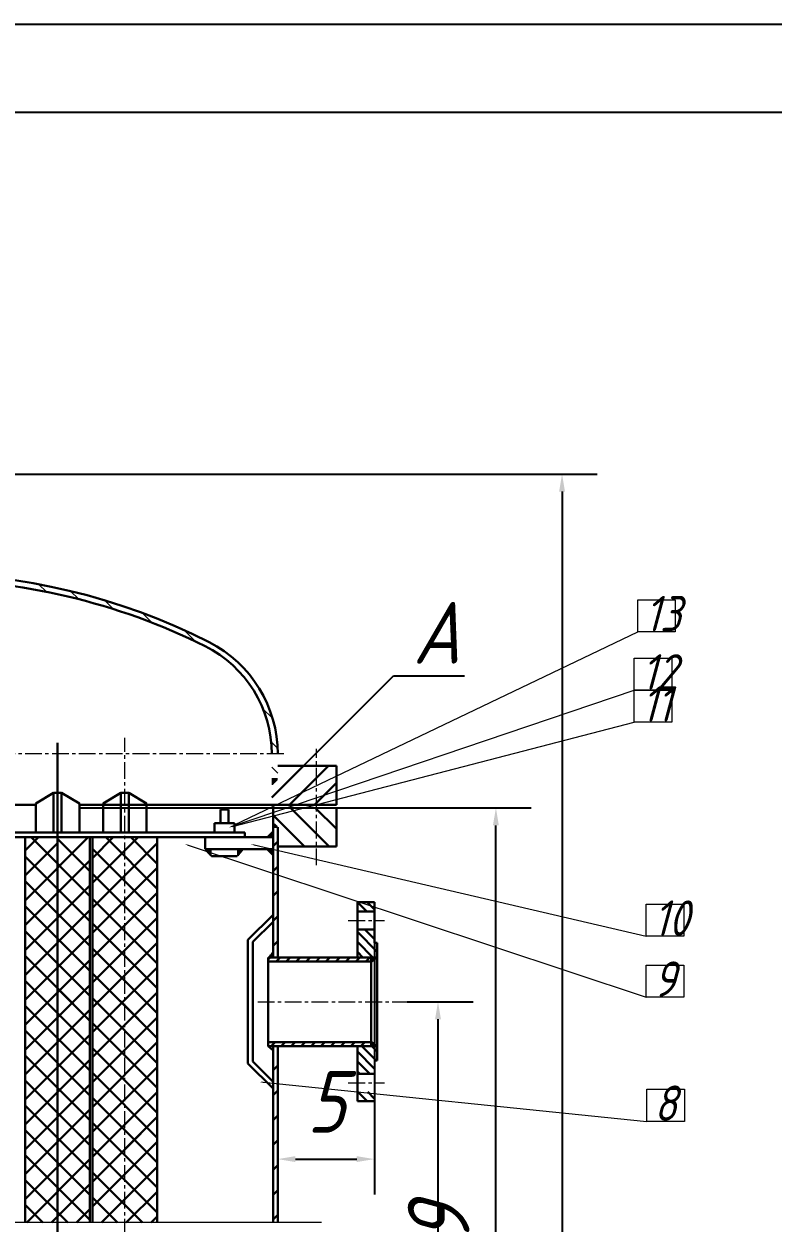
# Model space of a CAD drawing. Header units: millimetres. Extents: x -186 to 111, y -320 to -110.
# Drawn here: x -104.8 to -62.3, y -178.1 to -110 of the extents above; entities that cross this region are included whole.
import ezdxf
from ezdxf import colors
from ezdxf.entities.mleader import LeaderData, LeaderLine
from ezdxf.math import Vec2, Vec3

# ---------------------------------------------------------------- set-up
doc = ezdxf.new("R2010")
doc.units = ezdxf.units.MM
doc.linetypes.add('CENTER', pattern=[50.8, 31.75, -6.35, 6.35, -6.35])
for name, color, linetype, lineweight in [('中心线', 1, 'CENTER', 15), ('构筑物', 2, 'Continuous', 30), ('标注线', 3, 'Continuous', 15), ('细实线', 151, 'Continuous', 15), ('设备', 130, 'Continuous', 30)]:
    doc.layers.add(name, color=color, linetype=linetype, lineweight=lineweight)
doc.styles.get("Standard").update_dxf_attribs({"font": 'arial.ttf'})
doc.styles.add('工程字', font='gbeitc.shx', dxfattribs={"height": 1.7, "bigfont": 'gbcbig.shx'})
doc.styles.add('机械', font='gbeitc.shx', dxfattribs={"bigfont": 'gbcbig.shx'})
doc.dimstyles.new('机械标注', dxfattribs={"dimtxt": 3.5, "dimasz": 3, "dimexe": 2, "dimexo": 0, "dimgap": 1.5, "dimtad": 1, "dimdec": 0, "dimdsep": 46, "dimtxsty": '工程字', "dimcen": 2.5, "dimadec": 0, "dimazin": 0, "dimtfac": 1, "dimtdec": 0, "dimtmove": 0, "dimatfit": 3, "dimfxl": 1, "dimarcsym": 0})

# ---------------------------------------------------------------- blocks, each defined once
blk = doc.blocks.new('*D280')
at = {"layer": 'Defpoints', "color": 0, "transparency": 16777216}
for p in [(-130.627, -156.493), (-90.396, -183.327), (-90.396, -206.443)]:
    blk.add_point(p, dxfattribs=at)
at = {"layer": '构筑物', "color": 0, "lineweight": -2, "transparency": 16777216}
for p, q in [((-130.627, -156.493), (-130.627, -185.327)), ((-90.396, -206.443), (-90.396, -181.327)), ((-129.627, -183.327), (-91.396, -183.327))]:
    blk.add_line(p, q, dxfattribs=at)
at = {"layer": '构筑物', "color": 0, "transparency": 16777216}
for points in [[(-129.627, -183.161), (-129.627, -183.494), (-130.627, -183.327)], [(-91.396, -183.161), (-91.396, -183.494), (-90.396, -183.327)]]:
    blk.add_solid(points, dxfattribs=at)
at = {"layer": '构筑物', "color": 0, "transparency": 16777216, "insert": (-110.511, -180.077), "char_height": 3.5, "attachment_point": 5, "style": '工程字'}
blk.add_mtext('40', dxfattribs=at)
blk = doc.blocks.new('*D290')
at = {"layer": 'Defpoints', "color": 0, "transparency": 16777216}
for p in [(-108.703, -135.528), (-85.706, -231.391), (-74.266, -231.391)]:
    blk.add_point(p, dxfattribs=at)
at = {"layer": '标注线', "color": 0, "lineweight": -2, "transparency": 16777216}
for p, q in [((-108.703, -135.528), (-72.266, -135.528)), ((-74.266, -136.528), (-74.266, -230.391)), ((-85.706, -231.391), (-72.266, -231.391))]:
    blk.add_line(p, q, dxfattribs=at)
at = {"layer": '标注线', "color": 0, "transparency": 16777216}
for points in [[(-74.432, -136.528), (-74.099, -136.528), (-74.266, -135.528)], [(-74.432, -230.391), (-74.099, -230.391), (-74.266, -231.391)]]:
    blk.add_solid(points, dxfattribs=at)
at = {"layer": '标注线', "color": 0, "transparency": 16777216, "insert": (-77.516, -183.46), "char_height": 3.5, "attachment_point": 5, "rotation": 90, "style": '工程字'}
blk.add_mtext('96', dxfattribs=at)
blk = doc.blocks.new('*D292')
at = {"layer": 'Defpoints', "color": 0, "transparency": 16777216}
for p in [(-84.915, -162.129), (-84.915, -174.393), (-90.396, -177.98)]:
    blk.add_point(p, dxfattribs=at)
at = {"layer": '标注线', "color": 0, "lineweight": -2, "transparency": 16777216}
for p, q in [((-84.915, -162.129), (-84.915, -176.393)), ((-90.396, -177.98), (-90.396, -172.393)), ((-89.396, -174.393), (-85.915, -174.393))]:
    blk.add_line(p, q, dxfattribs=at)
at = {"layer": '标注线', "color": 0, "transparency": 16777216}
for points in [[(-89.396, -174.226), (-89.396, -174.559), (-90.396, -174.393)], [(-85.915, -174.226), (-85.915, -174.559), (-84.915, -174.393)]]:
    blk.add_solid(points, dxfattribs=at)
at = {"layer": '标注线', "color": 0, "transparency": 16777216, "insert": (-87.655, -171.143), "char_height": 3.5, "attachment_point": 5, "style": '工程字'}
blk.add_mtext('5', dxfattribs=at)
blk = doc.blocks.new('*D296')
at = {"layer": 'Defpoints', "color": 0, "transparency": 16777216}
for p in [(-83.05, -165.462), (-81.302, -165.462), (-85.706, -231.391)]:
    blk.add_point(p, dxfattribs=at)
at = {"layer": '标注线', "color": 0, "lineweight": -2, "transparency": 16777216}
for p, q in [((-83.05, -165.462), (-79.302, -165.462)), ((-81.302, -230.391), (-81.302, -166.462)), ((-85.706, -231.391), (-79.302, -231.391))]:
    blk.add_line(p, q, dxfattribs=at)
at = {"layer": '标注线', "color": 0, "transparency": 16777216}
for points in [[(-81.469, -166.462), (-81.135, -166.462), (-81.302, -165.462)], [(-81.469, -230.391), (-81.135, -230.391), (-81.302, -231.391)]]:
    blk.add_solid(points, dxfattribs=at)
at = {"layer": '标注线', "color": 0, "transparency": 16777216, "insert": (-84.552, -198.427), "char_height": 3.5, "attachment_point": 5, "rotation": 90, "style": '工程字'}
blk.add_mtext('66', dxfattribs=at)
blk = doc.blocks.new('*D261')
at = {"layer": 'Defpoints', "color": 0, "transparency": 16777216}
for p in [(-101.651, -154.461), (-78.018, -154.461), (-90.396, -203.9)]:
    blk.add_point(p, dxfattribs=at)
at = {"layer": '标注线', "color": 0, "lineweight": -2, "transparency": 16777216}
for p, q in [((-101.651, -154.461), (-76.018, -154.461)), ((-78.018, -202.9), (-78.018, -155.461)), ((-90.396, -203.9), (-76.018, -203.9))]:
    blk.add_line(p, q, dxfattribs=at)
at = {"layer": '标注线', "color": 0, "transparency": 16777216}
for points in [[(-78.185, -155.461), (-77.851, -155.461), (-78.018, -154.461)], [(-78.185, -202.9), (-77.851, -202.9), (-78.018, -203.9)]]:
    blk.add_solid(points, dxfattribs=at)
at = {"layer": '标注线', "color": 0, "transparency": 16777216, "insert": (-81.268, -179.18), "char_height": 3.5, "attachment_point": 5, "rotation": 90, "style": '工程字'}
blk.add_mtext('49', dxfattribs=at)
blk = doc.blocks.new('设备编号')
at = {"layer": '标注线', "transparency": 16777216}
blk.add_lwpolyline([(0, 1.818), (2.135, 1.818), (2.135, 0), (0, 0)], close=True, dxfattribs=at)
at = {"layer": '标注线', "transparency": 16777216, "style": '机械'}
blk.add_attdef('1', (0.407, 0.032), '', height=2, dxfattribs=at)
blk = doc.blocks.new('_None')

msp = doc.modelspace()

# ---------------------------------------------------------------- linework, layer by layer
for p, q in [((-186.36803, -110), (110.63197, -110)), ((-161.36803, -115), (105.63197, -115))]:
    msp.add_line(p, q)
at = {"layer": '中心线', "ltscale": 0.03}
for p, q in [((-99.06929, -206.16017), (-99.06929, -150.50357)), ((-88.19223, -157.72401), (-88.19223, -151.12009)), ((-90.05688, -151.40968), (-130.96589, -151.40968)), ((-86.39457, -160.85519), (-84.34629, -160.85519)), ((-91.52598, -165.46231), (-83.05035, -165.46231)), ((-86.39458, -170.06943), (-84.34631, -170.06943))]:
    msp.add_line(p, q, dxfattribs=at)
at = {"layer": '构筑物'}
for p, q in [((-102.88332, -206.4427), (-102.88332, -150.78609)), ((-87.06216, -152.08772), (-90.3959, -152.08772)), ((-87.06216, -152.08772), (-87.06216, -154.29138)), ((-103.10934, -153.6113), (-104.11571, -154.22782)), ((-103.10934, -155.87147), (-103.10934, -153.6113)), ((-102.65731, -153.6113), (-103.10934, -153.6113)), ((-102.65731, -153.61129), (-101.65092, -154.22782)), ((-102.65731, -153.6113), (-102.65731, -155.87147)), ((-99.29531, -153.61129), (-100.3017, -154.22782)), ((-99.29531, -153.6113), (-99.29531, -155.87147)), ((-99.29531, -153.6113), (-98.84328, -153.6113)), ((-98.84328, -155.87147), (-98.84328, -153.6113)), ((-98.84328, -153.6113), (-97.83691, -154.22782)), ((-104.11571, -154.29138), (-105.46495, -154.29138)), ((-104.11571, -154.22782), (-104.11571, -155.87147)), ((-101.65092, -154.22782), (-101.65092, -155.87147)), ((-87.06216, -154.29138), (-101.65092, -154.29138)), ((-100.3017, -154.22782), (-100.3017, -155.87147)), ((-97.83691, -154.22782), (-97.83691, -155.87147)), ((-90.65995, -162.94788), (-90.65994, -154.4609)), ((-87.06216, -156.66456), (-87.06216, -154.4609)), ((-93.19627, -154.55701), (-93.6483, -154.55701)), ((-93.6483, -155.34303), (-93.6483, -154.55701)), ((-93.19627, -155.34303), (-93.19627, -154.55701)), ((-92.26053, -155.8566), (-110.51138, -155.8566)), ((-92.85725, -155.34303), (-93.98733, -155.34303)), ((-93.98733, -155.34303), (-93.98733, -155.8566)), ((-92.85725, -155.34303), (-92.85725, -155.8566)), ((-92.26053, -156.13912), (-92.26053, -155.8566)), ((-90.3959, -162.94788), (-90.3959, -155.56979)), ((-90.65995, -156.13912), (-110.51138, -156.13912)), ((-104.71971, -177.99488), (-104.71971, -156.15399)), ((-101.04694, -156.15399), (-101.04694, -177.99488)), ((-100.90568, -177.99488), (-100.90568, -156.15399)), ((-97.23291, -177.99488), (-97.23291, -156.15399)), ((-94.5207, -156.81717), (-94.5207, -156.13912)), ((-90.67842, -156.81717), (-94.5207, -156.81717)), ((-92.68773, -157.21474), (-94.15684, -157.21474)), ((-87.06216, -156.66456), (-90.3959, -156.66456)), ((-84.91499, -159.8119), (-85.87556, -159.8119)), ((-85.87554, -162.94788), (-85.87554, -159.81189)), ((-84.91499, -162.12857), (-84.91499, -159.8119)), ((-92.09101, -161.95906), (-90.65995, -160.528)), ((-84.91497, -160.34666), (-85.87554, -160.34666)), ((-91.8085, -162.07206), (-90.65995, -160.92352)), ((-92.091, -168.96557), (-92.09101, -161.95906)), ((-85.87554, -161.36373), (-84.91497, -161.36373)), ((-91.80848, -168.85256), (-91.8085, -162.07206)), ((-84.91499, -162.12857), (-84.74547, -162.12857)), ((-84.74547, -168.79809), (-84.74547, -162.12857)), ((-90.94247, -167.97675), (-90.94247, -162.94788)), ((-84.74546, -162.94788), (-90.94247, -162.94788)), ((-85.05259, -163.17389), (-90.94247, -163.17389)), ((-85.08792, -167.97675), (-85.08792, -162.94788)), ((-84.74546, -162.94788), (-85.05259, -163.17389)), ((-90.94247, -167.75073), (-85.05261, -167.75073)), ((-90.94247, -167.97675), (-90.66771, -168.21539)), ((-84.74547, -167.97675), (-90.94247, -167.97675)), ((-90.65995, -167.97675), (-90.65995, -177.98001)), ((-90.3959, -177.98001), (-90.3959, -167.97675)), ((-85.87556, -171.11274), (-85.87556, -167.97675)), ((-84.8054, -168.79809), (-85.62471, -167.97878)), ((-84.7489, -168.28955), (-85.05967, -167.97878)), ((-84.74547, -167.97675), (-85.05261, -167.75073)), ((-84.91841, -169.25012), (-85.87898, -168.28955)), ((-84.91499, -168.79809), (-84.74547, -168.79809)), ((-92.091, -168.96557), (-90.65995, -170.39661)), ((-91.80848, -168.85256), (-90.65995, -170.00109)), ((-85.17268, -169.5609), (-85.87898, -168.8546)), ((-85.73772, -169.5609), (-85.87898, -169.41964)), ((-85.87556, -169.56089), (-84.91499, -169.56089)), ((-85.87556, -171.11274), (-84.91499, -171.11274))]:
    msp.add_line(p, q, dxfattribs=at)
for centre, radius, start, end in [((-110.51138, -176.95486), 35.77595, 63.020729, 116.979271), ((-110.51138, -177.32958), 35.80473, 63.463409, 90.044395), ((-97.56752, -151.40968), 6.8326, 0, 63.463402), ((-97.5071, -151.40968), 7.1112, 0, 63.020729)]:
    msp.add_arc(centre, radius, start, end, dxfattribs=at)
at = {"layer": '标注线'}
msp.add_line((-87.91314, -177.99488), (-130.62687, -177.99488), dxfattribs=at)
at = {"layer": '细实线'}
for p, q in [((-103.51143, -142.21578), (-103.9395, -141.78771)), ((-101.68472, -142.62988), (-102.14326, -142.17135)), ((-99.7086, -143.1934), (-100.207, -142.695)), ((-97.52738, -143.96201), (-98.08191, -143.40748)), ((-95.03378, -145.04301), (-95.67776, -144.39903)), ((-90.68955, -149.38724), (-91.23639, -148.8404)), ((-90.40326, -151.08613), (-90.76987, -150.71953)), ((-90.3959, -152.5061), (-90.73493, -152.16707))]:
    msp.add_line(p, q, dxfattribs=at)
at = {"layer": '设备'}
for p, q in [((-90.73493, -153.88713), (-88.93551, -152.08772)), ((-89.72657, -154.29138), (-87.52291, -152.08772)), ((-90.40683, -152.83287), (-90.73493, -152.83287)), ((-90.41594, -152.8417), (-90.73493, -152.8417)), ((-90.42505, -152.85053), (-90.73493, -152.85053)), ((-90.43417, -152.85936), (-90.73493, -152.85936)), ((-90.44328, -152.86818), (-90.73493, -152.86818)), ((-90.4524, -152.87701), (-90.73493, -152.87701)), ((-90.46151, -152.88584), (-90.73493, -152.88584)), ((-90.47062, -152.89467), (-90.73493, -152.89467)), ((-90.47974, -152.9035), (-90.73493, -152.9035)), ((-90.48885, -152.91233), (-90.73493, -152.91233)), ((-90.49796, -152.92116), (-90.73493, -152.92116)), ((-90.50708, -152.92999), (-90.73493, -152.92999)), ((-90.51619, -152.93881), (-90.73493, -152.93881)), ((-90.52531, -152.94764), (-90.73493, -152.94764)), ((-90.53442, -152.95647), (-90.73493, -152.95647)), ((-90.54353, -152.9653), (-90.73493, -152.9653)), ((-90.55265, -152.97413), (-90.73493, -152.97413)), ((-90.56176, -152.98296), (-90.73493, -152.98296)), ((-90.57088, -152.99179), (-90.73493, -152.99179)), ((-90.57999, -153.00062), (-90.73493, -153.00062)), ((-90.5891, -153.00944), (-90.73493, -153.00944)), ((-90.59822, -153.01827), (-90.73493, -153.01827)), ((-90.60733, -153.0271), (-90.73493, -153.0271)), ((-90.61645, -153.03593), (-90.73493, -153.03593)), ((-90.62556, -153.04476), (-90.73493, -153.04476)), ((-90.63467, -153.05359), (-90.73493, -153.05359)), ((-90.64379, -153.06242), (-90.73493, -153.06242)), ((-90.6529, -153.07125), (-90.73493, -153.07125)), ((-90.66202, -153.08007), (-90.73493, -153.08007)), ((-90.67113, -153.0889), (-90.73493, -153.0889)), ((-90.68024, -153.09773), (-90.73493, -153.09773)), ((-90.68936, -153.10656), (-90.73493, -153.10656)), ((-88.31396, -154.29138), (-87.06216, -153.03957)), ((-87.47347, -156.66456), (-89.67713, -154.4609)), ((-87.06216, -155.66327), (-88.26452, -154.4609)), ((-88.88607, -156.66456), (-90.65995, -154.89068)), ((-90.65995, -155.88763), (-90.74596, -155.88763)), ((-90.65995, -155.8788), (-90.73708, -155.8788)), ((-90.65995, -155.86997), (-90.7282, -155.86997)), ((-90.65995, -155.86114), (-90.71932, -155.86114)), ((-90.65995, -155.85231), (-90.71043, -155.85231)), ((-90.65995, -155.84348), (-90.70155, -155.84348)), ((-90.62208, -155.37556), (-90.65995, -155.37556)), ((-90.6118, -155.38439), (-90.65995, -155.38439)), ((-90.60152, -155.39321), (-90.65995, -155.39321)), ((-90.59124, -155.40204), (-90.65995, -155.40204)), ((-90.58096, -155.41087), (-90.65995, -155.41087)), ((-90.57067, -155.4197), (-90.65995, -155.4197)), ((-90.56039, -155.42853), (-90.65995, -155.42853)), ((-90.55011, -155.43736), (-90.65995, -155.43736)), ((-90.53983, -155.44619), (-90.65995, -155.44619)), ((-90.52955, -155.45502), (-90.65995, -155.45502)), ((-90.51927, -155.46384), (-90.65995, -155.46384)), ((-90.50899, -155.47267), (-90.65995, -155.47267)), ((-90.49871, -155.4815), (-90.65995, -155.4815)), ((-90.48843, -155.49033), (-90.65995, -155.49033)), ((-90.47815, -155.49916), (-90.65995, -155.49916)), ((-90.46786, -155.50799), (-90.65995, -155.50799)), ((-90.45758, -155.51682), (-90.65995, -155.51682)), ((-90.4473, -155.52565), (-90.65995, -155.52565)), ((-90.43702, -155.53447), (-90.65995, -155.53447)), ((-90.42674, -155.5433), (-90.65995, -155.5433)), ((-90.41646, -155.55213), (-90.65995, -155.55213)), ((-104.71971, -159.71412), (-101.14471, -156.13912)), ((-104.71971, -156.88892), (-103.96992, -156.13912)), ((-104.71971, -158.30152), (-102.88332, -156.46513)), ((-101.04694, -159.4773), (-104.38511, -156.13912)), ((-101.04694, -158.06469), (-102.88332, -156.22831)), ((-100.90568, -158.72531), (-98.3195, -156.13912)), ((-100.90568, -157.31271), (-99.7321, -156.13912)), ((-100.90568, -160.13791), (-97.23291, -156.46513)), ((-97.23291, -159.05352), (-100.1473, -156.13912)), ((-97.23291, -157.64091), (-98.73469, -156.13912)), ((-90.65995, -156.11717), (-90.97689, -156.11717)), ((-90.65995, -156.10834), (-90.96801, -156.10834)), ((-90.65995, -156.09952), (-90.95912, -156.09952)), ((-90.65995, -156.09069), (-90.95024, -156.09069)), ((-90.65995, -156.08186), (-90.94136, -156.08186)), ((-90.65995, -156.07303), (-90.93248, -156.07303)), ((-90.65995, -156.0642), (-90.9236, -156.0642)), ((-90.65995, -156.05537), (-90.91472, -156.05537)), ((-90.65995, -156.04654), (-90.90583, -156.04654)), ((-90.65995, -156.03771), (-90.89695, -156.03771)), ((-90.65995, -156.02889), (-90.88807, -156.02889)), ((-90.65995, -156.02006), (-90.87919, -156.02006)), ((-90.65995, -156.01123), (-90.87031, -156.01123)), ((-90.65995, -156.0024), (-90.86142, -156.0024)), ((-90.65995, -155.99357), (-90.85254, -155.99357)), ((-90.65995, -155.98474), (-90.84366, -155.98474)), ((-90.65995, -155.97591), (-90.83478, -155.97591)), ((-90.65995, -155.96708), (-90.8259, -155.96708)), ((-90.65995, -155.95826), (-90.81702, -155.95826)), ((-90.65995, -155.94943), (-90.80813, -155.94943)), ((-90.65995, -155.9406), (-90.79925, -155.9406)), ((-90.65995, -155.93177), (-90.79037, -155.93177)), ((-90.65995, -155.92294), (-90.78149, -155.92294)), ((-90.65995, -155.91411), (-90.77261, -155.91411)), ((-90.65995, -155.90528), (-90.76372, -155.90528)), ((-90.65995, -155.89645), (-90.75484, -155.89645)), ((-90.65995, -156.63736), (-90.3959, -156.37331)), ((-101.04694, -160.8899), (-104.71971, -157.21713)), ((-97.23291, -160.46612), (-100.90568, -156.79334)), ((-94.15684, -156.82348), (-94.51493, -156.82348)), ((-94.15684, -156.8323), (-94.50685, -156.8323)), ((-94.15684, -156.84113), (-94.49877, -156.84113)), ((-94.15684, -156.84996), (-94.49069, -156.84996)), ((-94.15684, -156.85879), (-94.48261, -156.85879)), ((-94.15684, -156.86762), (-94.47453, -156.86762)), ((-94.15684, -156.87645), (-94.46645, -156.87645)), ((-94.15684, -156.88528), (-94.45837, -156.88528)), ((-94.15684, -156.89411), (-94.45029, -156.89411)), ((-94.15684, -156.90293), (-94.44221, -156.90293)), ((-94.15684, -156.91176), (-94.43413, -156.91176)), ((-94.15684, -156.92059), (-94.42605, -156.92059)), ((-94.15684, -156.92942), (-94.41797, -156.92942)), ((-94.15684, -156.93825), (-94.40989, -156.93825)), ((-94.15684, -156.94708), (-94.40181, -156.94708)), ((-94.15684, -156.95591), (-94.39373, -156.95591)), ((-94.15684, -156.96474), (-94.38565, -156.96474)), ((-94.15684, -156.97356), (-94.37757, -156.97356)), ((-94.15684, -156.98239), (-94.36949, -156.98239)), ((-94.15684, -156.99122), (-94.36141, -156.99122)), ((-94.15684, -157.00005), (-94.35333, -157.00005)), ((-94.15684, -157.00888), (-94.34525, -157.00888)), ((-94.15684, -157.01771), (-94.33717, -157.01771)), ((-94.15684, -157.02654), (-94.32908, -157.02654)), ((-94.15684, -157.03537), (-94.321, -157.03537)), ((-94.15684, -157.0442), (-94.31292, -157.0442)), ((-94.15684, -157.05302), (-94.30484, -157.05302)), ((-94.15684, -157.06185), (-94.29676, -157.06185)), ((-94.15684, -157.07068), (-94.28868, -157.07068)), ((-94.15684, -157.07951), (-94.2806, -157.07951)), ((-94.15684, -157.08834), (-94.27252, -157.08834)), ((-94.15684, -157.09717), (-94.26444, -157.09717)), ((-94.15684, -157.106), (-94.25636, -157.106)), ((-94.15684, -157.11483), (-94.24828, -157.11483)), ((-94.15684, -157.12365), (-94.2402, -157.12365)), ((-94.15684, -157.13248), (-94.23212, -157.13248)), ((-94.15684, -157.14131), (-94.22404, -157.14131)), ((-94.15684, -157.15014), (-94.21596, -157.15014)), ((-94.15684, -157.15897), (-94.20788, -157.15897)), ((-94.15684, -157.1678), (-94.1998, -157.1678)), ((-92.38227, -156.82348), (-92.68773, -156.82348)), ((-92.36788, -156.8323), (-92.68773, -156.8323)), ((-92.37527, -156.84113), (-92.68773, -156.84113)), ((-92.38265, -156.84996), (-92.68773, -156.84996)), ((-92.39003, -156.85879), (-92.68773, -156.85879)), ((-92.39742, -156.86762), (-92.68773, -156.86762)), ((-92.4048, -156.87645), (-92.68773, -156.87645)), ((-92.41219, -156.88528), (-92.68773, -156.88528)), ((-92.41957, -156.89411), (-92.68773, -156.89411)), ((-92.42696, -156.90293), (-92.68773, -156.90293)), ((-92.43434, -156.91176), (-92.68773, -156.91176)), ((-92.44172, -156.92059), (-92.68773, -156.92059)), ((-92.44911, -156.92942), (-92.68773, -156.92942)), ((-92.45649, -156.93825), (-92.68773, -156.93825)), ((-92.46388, -156.94708), (-92.68773, -156.94708)), ((-92.47126, -156.95591), (-92.68773, -156.95591)), ((-92.47864, -156.96474), (-92.68773, -156.96474)), ((-92.48603, -156.97356), (-92.68773, -156.97356)), ((-92.49341, -156.98239), (-92.68773, -156.98239)), ((-92.5008, -156.99122), (-92.68773, -156.99122)), ((-92.50818, -157.00005), (-92.68773, -157.00005)), ((-92.51556, -157.00888), (-92.68773, -157.00888)), ((-92.52295, -157.01771), (-92.68773, -157.01771)), ((-92.53033, -157.02654), (-92.68773, -157.02654)), ((-92.53772, -157.03537), (-92.68773, -157.03537)), ((-92.5451, -157.0442), (-92.68773, -157.0442)), ((-92.55248, -157.05302), (-92.68773, -157.05302)), ((-92.55987, -157.06185), (-92.68773, -157.06185)), ((-92.56725, -157.07068), (-92.68773, -157.07068)), ((-92.57464, -157.07951), (-92.68773, -157.07951)), ((-92.58202, -157.08834), (-92.68773, -157.08834)), ((-92.5894, -157.09717), (-92.68773, -157.09717)), ((-92.59679, -157.106), (-92.68773, -157.106)), ((-92.60417, -157.11483), (-92.68773, -157.11483)), ((-92.61156, -157.12365), (-92.68773, -157.12365)), ((-92.61894, -157.13248), (-92.68773, -157.13248)), ((-92.62632, -157.14131), (-92.68773, -157.14131)), ((-92.63371, -157.15014), (-92.68773, -157.15014)), ((-92.64109, -157.15897), (-92.68773, -157.15897)), ((-90.65995, -156.82348), (-90.99267, -156.82348)), ((-90.65995, -156.8323), (-90.98384, -156.8323)), ((-90.65995, -156.84113), (-90.97501, -156.84113)), ((-90.65995, -156.84996), (-90.96618, -156.84996)), ((-90.65995, -156.85879), (-90.95735, -156.85879)), ((-90.65995, -156.86762), (-90.94852, -156.86762)), ((-90.65995, -156.87645), (-90.93969, -156.87645)), ((-90.65995, -156.88528), (-90.93086, -156.88528)), ((-90.65995, -156.89411), (-90.92204, -156.89411)), ((-90.65995, -156.90293), (-90.91321, -156.90293)), ((-90.65995, -156.91176), (-90.90438, -156.91176)), ((-90.65995, -156.92059), (-90.89555, -156.92059)), ((-90.65995, -156.92942), (-90.88672, -156.92942)), ((-90.65995, -156.93825), (-90.87789, -156.93825)), ((-90.65995, -156.94708), (-90.86906, -156.94708)), ((-90.65995, -156.95591), (-90.86023, -156.95591)), ((-90.65995, -156.96474), (-90.8514, -156.96474)), ((-90.65995, -156.97356), (-90.84258, -156.97356)), ((-90.65995, -156.98239), (-90.83375, -156.98239)), ((-90.65995, -156.99122), (-90.82492, -156.99122)), ((-90.65995, -157.00005), (-90.81609, -157.00005)), ((-90.65995, -157.00888), (-90.80726, -157.00888)), ((-90.65995, -157.01771), (-90.79843, -157.01771)), ((-90.65995, -157.02654), (-90.7896, -157.02654)), ((-90.65995, -157.03537), (-90.78077, -157.03537)), ((-90.65995, -157.0442), (-90.77194, -157.0442)), ((-90.65995, -157.05302), (-90.76312, -157.05302)), ((-90.65995, -157.06185), (-90.75429, -157.06185)), ((-90.65995, -157.07068), (-90.74546, -157.07068)), ((-90.65995, -157.07951), (-90.73663, -157.07951)), ((-90.65995, -157.08834), (-90.7278, -157.08834)), ((-90.65995, -157.09717), (-90.71897, -157.09717)), ((-90.65995, -157.106), (-90.71014, -157.106)), ((-90.65995, -157.11483), (-90.70131, -157.11483)), ((-104.71971, -161.12673), (-101.04694, -157.45396)), ((-100.90568, -161.55052), (-97.23291, -157.87774)), ((-90.65995, -158.04997), (-90.3959, -157.78592)), ((-97.23291, -161.87873), (-100.90568, -158.20595)), ((-101.04694, -162.30251), (-104.71971, -158.62974)), ((-104.71971, -162.53933), (-101.04694, -158.86656)), ((-100.90568, -162.96312), (-97.23291, -159.29034)), ((-90.65995, -159.46257), (-90.3959, -159.19852)), ((-97.23291, -163.29133), (-100.90568, -159.61855)), ((-85.34219, -160.35072), (-85.87898, -159.81393)), ((-84.91841, -160.20946), (-85.31394, -159.81393)), ((-101.04694, -163.71511), (-104.71971, -160.04234)), ((-104.71971, -163.95194), (-101.04694, -160.27917)), ((-90.65995, -160.87518), (-90.3959, -160.61112)), ((-100.90568, -164.37573), (-97.23291, -160.70295)), ((-97.23291, -164.70393), (-100.90568, -161.03115)), ((-101.04694, -165.12771), (-104.71971, -161.45494)), ((-104.71971, -165.36454), (-101.04694, -161.69177)), ((-84.7489, -162.63914), (-85.87898, -161.50905)), ((-84.91841, -161.90458), (-85.4552, -161.36779)), ((-100.90568, -165.78833), (-97.23291, -162.11555)), ((-97.23291, -166.11654), (-100.90568, -162.44376)), ((-90.65995, -162.28778), (-90.3959, -162.02373)), ((-85.00317, -162.9499), (-85.87898, -162.0741)), ((-85.56821, -162.9499), (-85.87898, -162.63914)), ((-101.04694, -166.54032), (-104.71971, -162.86755)), ((-104.71971, -166.77714), (-101.04694, -163.10437)), ((-90.9361, -163.06292), (-90.8231, -162.9499)), ((-90.71009, -162.89341), (-90.8796, -162.89341)), ((-90.71009, -162.8369), (-90.85135, -162.8369)), ((-90.71009, -162.86515), (-90.85135, -162.86515)), ((-90.71009, -162.80864), (-90.79484, -162.80864)), ((-90.71009, -162.75214), (-90.76659, -162.75214)), ((-90.71009, -162.72389), (-90.73834, -162.72389)), ((-90.48407, -163.17593), (-90.25806, -162.9499)), ((-89.91903, -163.17593), (-89.69301, -162.9499)), ((-89.35399, -163.17593), (-89.12797, -162.9499)), ((-88.78895, -163.17593), (-88.56293, -162.9499)), ((-88.2239, -163.17593), (-87.99789, -162.9499)), ((-87.65886, -163.17593), (-87.43285, -162.9499)), ((-87.09382, -163.17593), (-86.8678, -162.9499)), ((-86.52878, -163.17593), (-86.30276, -162.9499)), ((-85.96374, -163.17593), (-85.73772, -162.9499)), ((-85.3987, -163.17593), (-85.17268, -162.9499)), ((-84.8054, -162.97816), (-85.05967, -162.97816)), ((-84.86191, -163.00641), (-85.05967, -163.00641)), ((-84.91841, -163.03467), (-85.05967, -163.03467)), ((-84.94666, -163.09116), (-85.05967, -163.09116)), ((-85.00317, -163.11942), (-85.05967, -163.11942)), ((-100.90568, -167.20093), (-97.23291, -163.52815)), ((-97.23291, -167.52914), (-100.90568, -163.85636)), ((-101.04694, -167.95292), (-104.71971, -164.28015)), ((-101.04694, -167.95292), (-104.71971, -164.28015)), ((-104.71971, -168.18975), (-101.04694, -164.51698)), ((-104.71971, -168.18975), (-101.04694, -164.51698)), ((-101.04694, -166.54032), (-102.88332, -164.70393)), ((-97.23291, -166.11654), (-99.06929, -164.28015)), ((-104.71971, -166.77714), (-102.88332, -164.94076)), ((-100.90568, -168.61354), (-97.23291, -164.94076)), ((-100.90568, -168.61354), (-97.23291, -164.94076)), ((-97.23291, -168.94175), (-100.90568, -165.26897)), ((-97.23291, -168.94175), (-100.90568, -165.26897)), ((-100.90568, -167.20093), (-99.06929, -165.36454)), ((-101.04694, -169.36553), (-104.71971, -165.69276)), ((-101.04694, -169.36553), (-104.71971, -165.69276)), ((-104.71971, -169.60235), (-101.04694, -165.92958)), ((-104.71971, -169.60235), (-101.04694, -165.92958)), ((-100.90568, -165.78833), (-100.54006, -165.4227)), ((-97.23291, -167.52914), (-99.33934, -165.4227)), ((-100.90568, -170.02614), (-97.23291, -166.35336)), ((-100.90568, -170.02614), (-97.23291, -166.35336)), ((-97.23291, -170.35435), (-100.90568, -166.68157)), ((-97.23291, -170.35435), (-100.90568, -166.68157)), ((-101.04694, -170.77813), (-104.71971, -167.10536)), ((-101.04694, -170.77813), (-104.71971, -167.10536)), ((-104.71971, -171.01496), (-101.04694, -167.34219)), ((-104.71971, -171.01496), (-101.04694, -167.34219)), ((-100.90568, -171.43875), (-97.23291, -167.76597)), ((-100.90568, -171.43875), (-97.23291, -167.76597)), ((-97.23291, -171.76695), (-100.90568, -168.09417)), ((-97.23291, -171.76695), (-100.90568, -168.09417)), ((-90.76659, -167.97878), (-90.54058, -167.75276)), ((-90.20155, -167.97878), (-89.97553, -167.75276)), ((-89.63651, -167.97878), (-89.41049, -167.75276)), ((-89.07147, -167.97878), (-88.84545, -167.75276)), ((-88.50643, -167.97878), (-88.28041, -167.75276)), ((-87.94138, -167.97878), (-87.71537, -167.75276)), ((-87.37634, -167.97878), (-87.15033, -167.75276)), ((-86.8113, -167.97878), (-86.58528, -167.75276)), ((-86.24626, -167.97878), (-86.02024, -167.75276)), ((-85.68122, -167.97878), (-85.4552, -167.75276)), ((-85.00317, -167.80927), (-85.05967, -167.80927)), ((-84.94666, -167.83752), (-85.05967, -167.83752)), ((-84.91841, -167.89402), (-85.05967, -167.89402)), ((-84.86191, -167.92227), (-85.05967, -167.92227)), ((-84.8054, -167.95053), (-85.05967, -167.95053)), ((-101.04694, -172.19074), (-104.71971, -168.51796)), ((-101.04694, -172.19074), (-104.71971, -168.51796)), ((-104.71971, -172.42756), (-101.04694, -168.75479)), ((-104.71971, -172.42756), (-101.04694, -168.75479)), ((-100.90568, -172.85135), (-97.23291, -169.17857)), ((-100.90568, -172.85135), (-97.23291, -169.17857)), ((-90.65995, -169.3508), (-90.3959, -169.08675)), ((-101.04694, -173.60334), (-104.71971, -169.93057)), ((-101.04694, -173.60334), (-104.71971, -169.93057)), ((-104.71971, -173.84016), (-101.04694, -170.16739)), ((-104.71971, -173.84016), (-101.04694, -170.16739)), ((-97.23291, -173.17956), (-100.90568, -169.50678)), ((-97.23291, -173.17956), (-100.90568, -169.50678)), ((-100.90568, -174.26395), (-97.23291, -170.59117)), ((-99.19808, -172.55635), (-97.23291, -170.59117)), ((-90.65995, -170.7634), (-90.3959, -170.49935)), ((-85.31394, -171.11476), (-85.85073, -170.57797)), ((-84.91841, -170.94525), (-85.28569, -170.57797)), ((-101.04694, -175.01594), (-104.71971, -171.34317)), ((-102.88332, -173.17956), (-104.71971, -171.34317)), ((-97.23291, -174.59216), (-100.90568, -170.91938)), ((-99.06929, -172.75578), (-100.90568, -170.91938)), ((-104.71971, -175.25277), (-101.04694, -171.58)), ((-102.88332, -173.41638), (-101.04694, -171.58)), ((-100.90568, -175.67656), (-97.23291, -172.00378)), ((-99.06929, -173.84016), (-97.23291, -172.00378)), ((-90.65995, -172.17601), (-90.3959, -171.91196)), ((-101.04694, -176.42855), (-104.71971, -172.75578)), ((-97.23291, -176.00477), (-100.90568, -172.33199)), ((-100.68132, -172.55635), (-100.90568, -172.33199)), ((-104.71971, -176.66537), (-101.04694, -172.9926)), ((-100.90568, -177.08916), (-97.23291, -173.41638)), ((-90.65995, -173.58861), (-90.3959, -173.32456)), ((-101.04694, -177.84115), (-104.71971, -174.16838)), ((-97.23291, -177.41737), (-100.90568, -173.74459)), ((-104.63661, -177.99488), (-101.04694, -174.40521)), ((-100.3988, -177.99488), (-97.23291, -174.82899)), ((-90.65995, -175.00122), (-90.3959, -174.73716)), ((-102.30581, -177.99488), (-104.71971, -175.58098)), ((-98.068, -177.99488), (-100.90568, -175.15719)), ((-103.224, -177.99488), (-101.04694, -175.81781)), ((-98.98619, -177.99488), (-97.23291, -176.24159)), ((-90.65995, -176.41382), (-90.3959, -176.14977)), ((-99.4806, -177.99488), (-100.90568, -176.5698)), ((-103.71842, -177.99488), (-104.71971, -176.99359)), ((-101.8114, -177.99488), (-101.04694, -177.23041)), ((-97.57359, -177.99488), (-97.23291, -177.65419)), ((-90.65995, -177.82643), (-90.3959, -177.56237))]:
    msp.add_line(p, q, dxfattribs=at)

# ---------------------------------------------------------------- dimensions: what is measured, and where the dimension line sits
at = {"layer": '构筑物'}
dim = msp.add_linear_dim(base=(-90.3959, -183.32746), p1=(-130.62687, -156.49302), p2=(-90.3959, -206.44269), angle=180, dimstyle='机械标注', override={"dimasz": 1}, dxfattribs=at)
dim.commit()
dim.dimension.update_dxf_attribs({"geometry": '*D280', "text_midpoint": (-110.51138, -180.07746)})
at = {"layer": '标注线'}
for base, p1, p2, angle, picture, middle in [((-74.26579, -231.39131), (-108.70274, -135.5285), (-85.70606, -231.39131), 90, '*D290', (-77.51579, -183.4599)), ((-78.01785, -154.4609), (-90.3959, -203.90001), (-101.65092, -154.4609), 90, '*D261', (-81.26785, -179.18045)), ((-84.91499, -174.39274), (-90.3959, -177.98001), (-84.91499, -162.12857), 180, '*D292', (-87.65544, -171.14274)), ((-81.30212, -165.46231), (-85.70606, -231.39131), (-83.05035, -165.46231), 90, '*D296', (-84.55212, -198.42681))]:
    dim = msp.add_linear_dim(base=base, p1=p1, p2=p2, angle=angle, dimstyle='机械标注', override={"dimasz": 1}, dxfattribs=at)
    dim.commit()
    dim.dimension.update_dxf_attribs({"geometry": picture, "text_midpoint": middle})

# ---------------------------------------------------------------- leaders
ml = msp.add_multileader_block('Standard', dxfattribs=at)
ml.set_content('设备编号', color=256)
ml.set_attribute('1', '13', width=0)
ml.set_leader_properties(color=256, linetype='ByLayer', lineweight=-1)
ml.build(insert=Vec2(0, 0))
ml.multileader.update_dxf_attribs({"text_left_attachment_type": 5, "text_right_attachment_type": 0, "dogleg_length": 0, "arrow_head_size": 0.2, "block_connection_type": 1})
ctx = ml.context
ctx.base_point, ctx.char_height, ctx.arrow_head_size, ctx.landing_gap_size, ctx.plane_origin = Vec3(-69.97465, -144.47785), 1.7, 0.2, 1, Vec3(-93.02558, -155.52503)
ctx.left_attachment, ctx.right_attachment, ctx.attachment_type = 5, 0, 1
notes = []
notes.append((ctx, [(0, (1, 1, 0), (-69.97465, -144.47785), (1, 0), 0, [(0, [(-93.02558, -155.52503)], 0, [])])]))
ctx.block.insert = Vec3(-69.97465, -144.47785)
ml = msp.add_multileader_mtext('Standard', dxfattribs=at)
ml.set_content('A', color=256, style='工程字')
ml.set_leader_properties()
ml.set_arrow_properties(name='NONE')
ml.build(insert=Vec2(0, 0))
ml.multileader.update_dxf_attribs({"text_left_attachment_type": 5, "text_right_attachment_type": 5, "dogleg_length": 0.1})
ctx = ml.context
ctx.base_point, ctx.char_height, ctx.landing_gap_size, ctx.plane_origin = Vec3(-83.73123, -146.98344), 3.5, 1, Vec3(-88.93551, -152.08772)
ctx.left_attachment, ctx.right_attachment = 5, 5
notes.append((ctx, [(0, (1, 1, 0), (-83.83123, -146.98344), (1, 0), 0.1, [(0, [(-88.93551, -152.08772)], 0, [])])]))
ctx.mtext.insert, ctx.mtext.flow_direction = Vec3(-82.73123, -142.78344), 5
ml = msp.add_multileader_block('Standard', dxfattribs=at)
ml.set_content('设备编号', color=256)
ml.set_attribute('1', '12', width=0)
ml.set_leader_properties(color=256, linetype='ByLayer', lineweight=-1)
ml.build(insert=Vec2(0, 0))
ml.multileader.update_dxf_attribs({"text_left_attachment_type": 5, "text_right_attachment_type": 0, "dogleg_length": 0, "arrow_head_size": 0.2, "block_connection_type": 1})
ctx = ml.context
ctx.base_point, ctx.char_height, ctx.arrow_head_size, ctx.landing_gap_size, ctx.plane_origin = Vec3(-70.16924, -147.7843), 1.7, 0.2, 1, Vec3(-93.15937, -155.57034)
ctx.left_attachment, ctx.right_attachment, ctx.attachment_type = 5, 0, 1
notes.append((ctx, [(0, (1, 1, 0), (-70.16924, -147.7843), (1, 0), 0, [(0, [(-93.15937, -155.57034)], 0, [])])]))
ctx.block.insert = Vec3(-70.16924, -147.7843)
ml = msp.add_multileader_block('Standard', dxfattribs=at)
ml.set_content('设备编号', color=256)
ml.set_attribute('1', '11', width=0)
ml.set_leader_properties(color=256, linetype='ByLayer', lineweight=-1)
ml.build(insert=Vec2(0, 0))
ml.multileader.update_dxf_attribs({"text_left_attachment_type": 5, "text_right_attachment_type": 0, "dogleg_length": 0, "arrow_head_size": 0.2, "block_connection_type": 1})
ctx = ml.context
ctx.base_point, ctx.char_height, ctx.arrow_head_size, ctx.landing_gap_size, ctx.plane_origin = Vec3(-70.16924, -149.60209), 1.7, 0.2, 1, Vec3(-93.15937, -155.57034)
ctx.left_attachment, ctx.right_attachment, ctx.attachment_type = 5, 0, 1
notes.append((ctx, [(0, (1, 1, 0), (-70.16924, -149.60209), (1, 0), 0, [(0, [(-93.15937, -155.57034)], 0, [])])]))
ctx.block.insert = Vec3(-70.16924, -149.60209)
ml = msp.add_multileader_block('Standard', dxfattribs=at)
ml.set_content('设备编号', color=256)
ml.set_attribute('1', '9', width=0)
ml.set_leader_properties(color=256, linetype='ByLayer', lineweight=-1)
ml.build(insert=Vec2(0, 0))
ml.multileader.update_dxf_attribs({"text_left_attachment_type": 5, "text_right_attachment_type": 0, "dogleg_length": 0, "arrow_head_size": 0.2, "block_connection_type": 1})
ctx = ml.context
ctx.base_point, ctx.char_height, ctx.arrow_head_size, ctx.landing_gap_size, ctx.plane_origin = Vec3(-69.49119, -165.21081), 1.7, 0.2, 1, Vec3(-95.66675, -156.5233)
ctx.left_attachment, ctx.right_attachment, ctx.attachment_type = 5, 0, 1
notes.append((ctx, [(0, (1, 1, 0), (-69.49119, -165.21081), (1, 0), 0, [(0, [(-95.66675, -156.5233)], 0, [])])]))
ctx.block.insert = Vec3(-69.49119, -165.21081)
ml = msp.add_multileader_block('Standard', dxfattribs=at)
ml.set_content('设备编号', color=256)
ml.set_attribute('1', '10', width=0)
ml.set_leader_properties(color=256, linetype='ByLayer', lineweight=-1)
ml.build(insert=Vec2(0, 0))
ml.multileader.update_dxf_attribs({"text_left_attachment_type": 5, "text_right_attachment_type": 0, "dogleg_length": 0, "arrow_head_size": 0.2, "block_connection_type": 1})
ctx = ml.context
ctx.base_point, ctx.char_height, ctx.arrow_head_size, ctx.landing_gap_size, ctx.plane_origin = Vec3(-69.49119, -161.75048), 1.7, 0.2, 1, Vec3(-91.92334, -156.52385)
ctx.left_attachment, ctx.right_attachment, ctx.attachment_type = 5, 0, 1
notes.append((ctx, [(0, (1, 1, 0), (-69.49119, -161.75048), (1, 0), 0, [(0, [(-91.92334, -156.52385)], 0, [])])]))
ctx.block.insert = Vec3(-69.49119, -161.75048)
ml = msp.add_multileader_block('Standard', dxfattribs=at)
ml.set_content('设备编号', color=256)
ml.set_attribute('1', '8', width=0)
ml.set_leader_properties(color=256, linetype='ByLayer', lineweight=-1)
ml.build(insert=Vec2(0, 0))
ml.multileader.update_dxf_attribs({"text_left_attachment_type": 5, "text_right_attachment_type": 0, "dogleg_length": 0, "arrow_head_size": 0.2, "block_connection_type": 1})
ctx = ml.context
ctx.base_point, ctx.char_height, ctx.arrow_head_size, ctx.landing_gap_size, ctx.plane_origin = Vec3(-69.45262, -172.25267), 1.7, 0.2, 1, Vec3(-91.42893, -170.01422)
ctx.left_attachment, ctx.right_attachment, ctx.attachment_type = 5, 0, 1
notes.append((ctx, [(0, (1, 1, 0), (-69.45262, -172.25267), (1, 0), 0, [(0, [(-91.42893, -170.01422)], 0, [])])]))
ctx.block.insert = Vec3(-69.45262, -172.25267)
for ctx, leaders in notes:
    for number, flags, end, landing, length, lines in leaders:
        leader = LeaderData()
        leader.index, (leader.has_last_leader_line, leader.has_dogleg_vector, leader.attachment_direction) = number, flags
        leader.last_leader_point, leader.dogleg_vector, leader.dogleg_length = Vec3(end), Vec3(landing), length
        for number, points, colour, breaks in lines:
            line = LeaderLine()
            line.index, line.vertices, line.color, line.breaks = number, Vec3.list(points), colors.encode_raw_color(colour), breaks
            leader.lines.append(line)
        ctx.leaders.append(leader)

doc.saveas('drawing.dxf')
